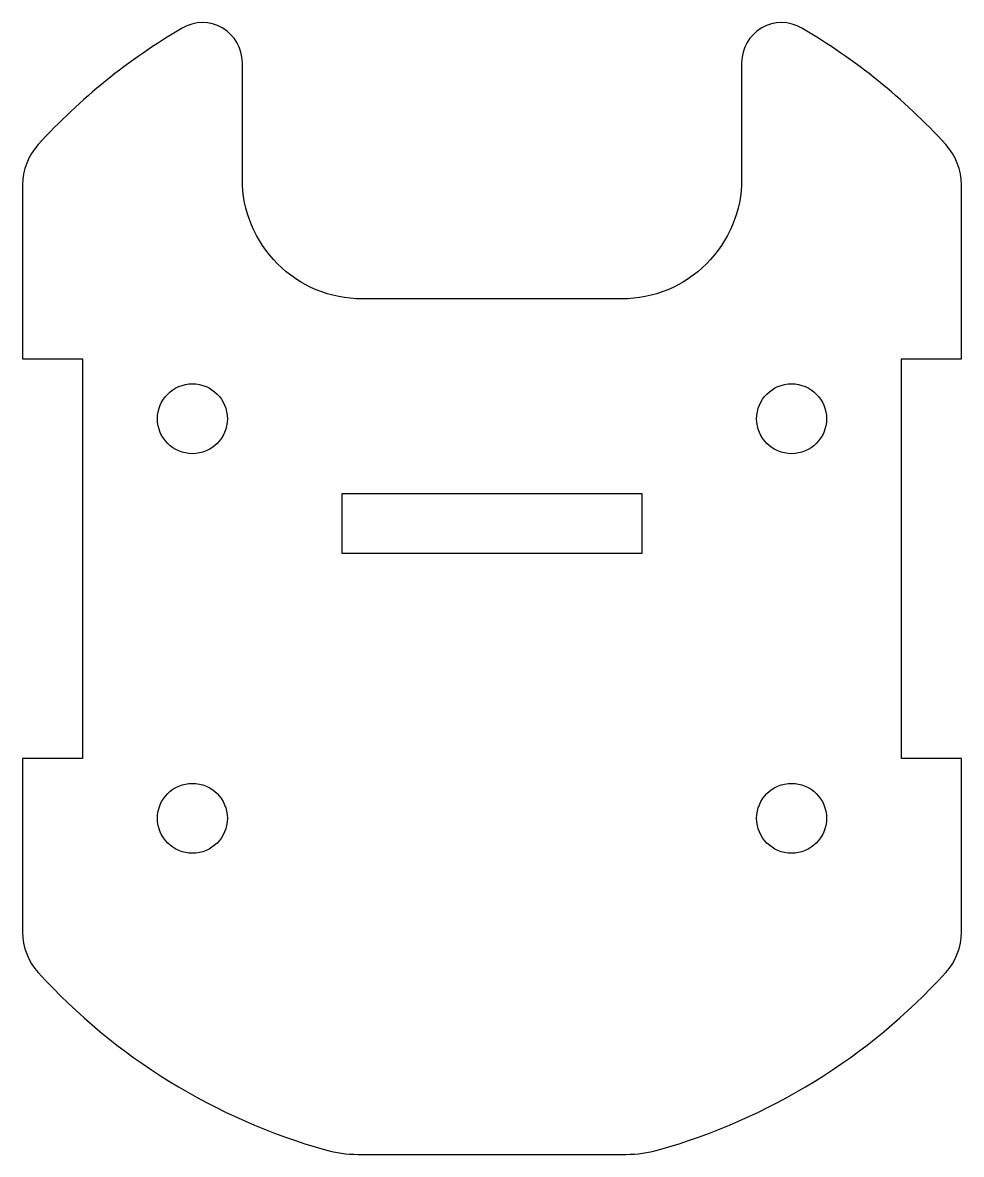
# Model space of a CAD drawing. Header units: millimetres. Extents: x -23.5 to 23.5, y -29.8 to 26.8.
import ezdxf

# ---------------------------------------------------------------- set-up
doc = ezdxf.new("R2010")
doc.units = ezdxf.units.MM
doc.layers.get('0').update_dxf_attribs({"linetype": 'CONTINUOUS'})

msp = doc.modelspace()

# ---------------------------------------------------------------- linework, layer by layer
msp.add_lwpolyline([(22.716, -20.725, 0.187036), (23.5, -18.703), (23.5, -10), (20.5, -10), (20.5, 10), (23.5, 10), (23.5, 18.703, 0.187036), (22.716, 20.725, 0.075787), (15.509, 26.553, 0.579027), (12.5, 24.826), (12.5, 19, -0.414214), (6.5, 13), (-6.5, 13, -0.414214), (-12.5, 19), (-12.5, 24.826, 0.579027), (-15.509, 26.553, 0.075787), (-22.716, 20.725, 0.187036), (-23.5, 18.703), (-23.5, 10), (-20.5, 10), (-20.5, -10), (-23.5, -10), (-23.5, -18.703, 0.187036), (-22.716, -20.725, 0.140002), (-8.344, -29.596, 0.068809), (-6.716, -29.821), (6.716, -29.821, 0.068809), (8.344, -29.596, 0.140002)], format="xyb", close=True)
msp.add_lwpolyline([(-7.5, 0.25), (-7.5, 3.25), (7.5, 3.25), (7.5, 0.25)], close=True)
for centre in [(-15, 7), (15, 7), (-15, -13), (15, -13)]:
    msp.add_circle(centre, 1.75)

doc.saveas('drawing.dxf')
